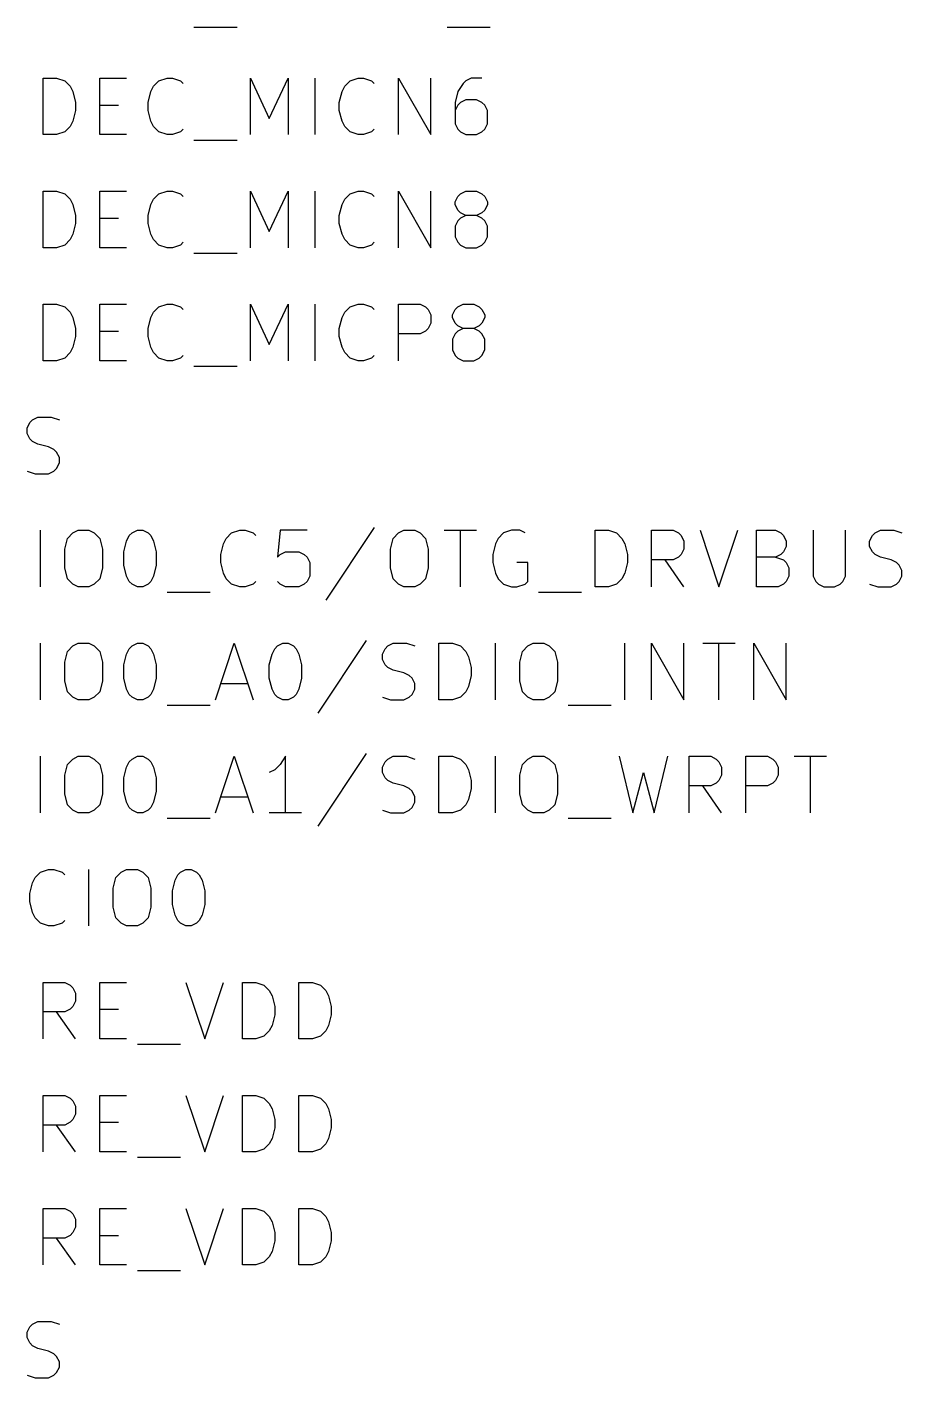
# Model space of a CAD drawing. Header units: millimetres. Extents: x 3 to 201, y -195 to -4.
# Drawn here: x 53.85 to 73.5, y -64.09 to -33.73 of the extents above; entities that cross this region are included whole.
import ezdxf

# ---------------------------------------------------------------- set-up
doc = ezdxf.new("R2010")
doc.units = ezdxf.units.MM
doc.layers.add('GREENSIXTYFIVE', color=129, linetype='CONTINUOUS')

msp = doc.modelspace()

# ---------------------------------------------------------------- linework, layer by layer
at = {"layer": 'GREENSIXTYFIVE', "linetype": 'CONTINUOUS'}
for p, q in [((57.5975, -33.7285), (58.5651, -33.7285)), ((63.2823, -33.7285), (64.2499, -33.7285)), ((54.2108, -36.1475), (54.2108, -34.8775)), ((54.2108, -34.8775), (54.5132, -34.8775)), ((54.5132, -34.8775), (54.6946, -34.938)), ((55.4808, -36.1475), (55.4808, -34.8775)), ((55.4808, -34.8775), (56.0856, -34.8775)), ((56.8113, -34.938), (56.9927, -34.8775)), ((56.9927, -34.8775), (57.1136, -34.8775)), ((57.1136, -34.8775), (57.2951, -34.938)), ((58.8674, -36.1475), (58.8674, -34.8775)), ((58.8674, -34.8775), (59.2908, -35.7847)), ((59.2908, -35.7847), (59.7141, -34.8775)), ((59.7141, -34.8775), (59.7141, -36.1475)), ((60.3188, -36.1475), (60.3188, -34.8775)), ((61.1051, -34.938), (61.2865, -34.8775)), ((61.2865, -34.8775), (61.4074, -34.8775)), ((61.4074, -34.8775), (61.5889, -34.938)), ((62.1936, -36.1475), (62.1936, -34.8775)), ((62.1936, -34.8775), (62.9193, -36.1475)), ((62.9193, -36.1475), (62.9193, -34.8775)), ((63.8265, -34.8775), (63.7056, -34.938)), ((64.0684, -34.8775), (63.8265, -34.8775)), ((54.6946, -34.938), (54.8156, -35.059)), ((54.8156, -35.059), (54.8761, -35.1799)), ((54.8761, -35.1799), (54.9365, -35.4218)), ((56.5694, -35.4218), (56.6298, -35.1799)), ((56.6298, -35.1799), (56.6903, -35.059)), ((56.6903, -35.059), (56.8113, -34.938)), ((57.2951, -34.938), (57.3555, -34.9985)), ((60.8632, -35.4218), (60.9236, -35.1799)), ((60.9236, -35.1799), (60.9841, -35.059)), ((60.9841, -35.059), (61.1051, -34.938)), ((61.5889, -34.938), (61.6493, -34.9985)), ((63.5241, -35.1799), (63.4637, -35.4218)), ((63.6451, -34.9985), (63.5241, -35.1799)), ((63.7056, -34.938), (63.6451, -34.9985)), ((54.9365, -35.4218), (54.9365, -35.6032)), ((55.4808, -35.4823), (55.9042, -35.4823)), ((56.5694, -35.6032), (56.5694, -35.4218)), ((60.8632, -35.6032), (60.8632, -35.4218)), ((63.4637, -35.4218), (63.4637, -35.9056)), ((63.5241, -35.4823), (63.4637, -35.6032)), ((63.5846, -35.4218), (63.5241, -35.4823)), ((63.7056, -35.3613), (63.5846, -35.4218)), ((63.9475, -35.3613), (63.7056, -35.3613)), ((64.0684, -35.4218), (63.9475, -35.3613)), ((64.1289, -35.4823), (64.0684, -35.4218)), ((64.1894, -35.6032), (64.1289, -35.4823)), ((54.9365, -35.6032), (54.8761, -35.8451)), ((56.6298, -35.8451), (56.5694, -35.6032)), ((60.9236, -35.8451), (60.8632, -35.6032)), ((64.1894, -35.9056), (64.1894, -35.6032)), ((54.6946, -36.0871), (54.5132, -36.1475)), ((54.8156, -35.9661), (54.6946, -36.0871)), ((54.8761, -35.8451), (54.8156, -35.9661)), ((56.6903, -35.9661), (56.6298, -35.8451)), ((56.8113, -36.0871), (56.6903, -35.9661)), ((56.9927, -36.1475), (56.8113, -36.0871)), ((57.2951, -36.0871), (57.1136, -36.1475)), ((57.3555, -36.0266), (57.2951, -36.0871)), ((60.9841, -35.9661), (60.9236, -35.8451)), ((61.1051, -36.0871), (60.9841, -35.9661)), ((61.2865, -36.1475), (61.1051, -36.0871)), ((61.5889, -36.0871), (61.4074, -36.1475)), ((61.6493, -36.0266), (61.5889, -36.0871)), ((63.4637, -35.9056), (63.5241, -36.0266)), ((63.5241, -36.0266), (63.5846, -36.0871)), ((63.5846, -36.0871), (63.7056, -36.1475)), ((63.9475, -36.1475), (64.0684, -36.0871)), ((64.0684, -36.0871), (64.1289, -36.0266)), ((64.1289, -36.0266), (64.1894, -35.9056)), ((54.5132, -36.1475), (54.2108, -36.1475)), ((56.0856, -36.1475), (55.4808, -36.1475)), ((57.1136, -36.1475), (56.9927, -36.1475)), ((57.5975, -36.2685), (58.5651, -36.2685)), ((61.4074, -36.1475), (61.2865, -36.1475)), ((63.7056, -36.1475), (63.9475, -36.1475)), ((54.2108, -38.6875), (54.2108, -37.4175)), ((54.2108, -37.4175), (54.5132, -37.4175)), ((54.5132, -37.4175), (54.6946, -37.478)), ((54.6946, -37.478), (54.8156, -37.599)), ((54.8156, -37.599), (54.8761, -37.7199)), ((55.4808, -38.6875), (55.4808, -37.4175)), ((55.4808, -37.4175), (56.0856, -37.4175)), ((56.6298, -37.7199), (56.6903, -37.599)), ((56.6903, -37.599), (56.8113, -37.478)), ((56.8113, -37.478), (56.9927, -37.4175)), ((56.9927, -37.4175), (57.1136, -37.4175)), ((57.1136, -37.4175), (57.2951, -37.478)), ((57.2951, -37.478), (57.3555, -37.5385)), ((58.8674, -38.6875), (58.8674, -37.4175)), ((58.8674, -37.4175), (59.2908, -38.3247)), ((59.2908, -38.3247), (59.7141, -37.4175)), ((59.7141, -37.4175), (59.7141, -38.6875)), ((60.3188, -38.6875), (60.3188, -37.4175)), ((60.9236, -37.7199), (60.9841, -37.599)), ((60.9841, -37.599), (61.1051, -37.478)), ((61.1051, -37.478), (61.2865, -37.4175)), ((61.2865, -37.4175), (61.4074, -37.4175)), ((61.4074, -37.4175), (61.5889, -37.478)), ((61.5889, -37.478), (61.6493, -37.5385)), ((62.1936, -38.6875), (62.1936, -37.4175)), ((62.1936, -37.4175), (62.9193, -38.6875)), ((62.9193, -38.6875), (62.9193, -37.4175)), ((63.4637, -37.6594), (63.5241, -37.5385)), ((63.5241, -37.5385), (63.5846, -37.478)), ((63.5846, -37.478), (63.7056, -37.4175)), ((63.7056, -37.4175), (63.9475, -37.4175)), ((63.9475, -37.4175), (64.0684, -37.478)), ((64.0684, -37.478), (64.1289, -37.5385)), ((64.1289, -37.5385), (64.1894, -37.6594)), ((54.8761, -37.7199), (54.9365, -37.9618)), ((56.5694, -37.9618), (56.6298, -37.7199)), ((60.8632, -37.9618), (60.9236, -37.7199)), ((63.4637, -37.7199), (63.4637, -37.6594)), ((63.5241, -37.8409), (63.4637, -37.7199)), ((63.5846, -37.9013), (63.5241, -37.8409)), ((63.7056, -37.9618), (63.5846, -37.9013)), ((64.0684, -37.9013), (63.9475, -37.9618)), ((64.1289, -37.8409), (64.0684, -37.9013)), ((64.1894, -37.7199), (64.1289, -37.8409)), ((64.1894, -37.6594), (64.1894, -37.7199)), ((54.9365, -38.1432), (54.8761, -38.3851)), ((54.9365, -37.9618), (54.9365, -38.1432)), ((55.4808, -38.0223), (55.9042, -38.0223)), ((56.5694, -38.1432), (56.5694, -37.9618)), ((56.6298, -38.3851), (56.5694, -38.1432)), ((60.8632, -38.1432), (60.8632, -37.9618)), ((60.9236, -38.3851), (60.8632, -38.1432)), ((63.5241, -38.0828), (63.4637, -38.2037)), ((63.4637, -38.2037), (63.4637, -38.4456)), ((63.5846, -38.0223), (63.5241, -38.0828)), ((63.7056, -37.9618), (63.5846, -38.0223)), ((63.9475, -37.9618), (63.7056, -37.9618)), ((64.0684, -38.0223), (63.9475, -37.9618)), ((64.1289, -38.0828), (64.0684, -38.0223)), ((64.1894, -38.2037), (64.1289, -38.0828)), ((64.1894, -38.4456), (64.1894, -38.2037)), ((54.8156, -38.5061), (54.6946, -38.6271)), ((54.8761, -38.3851), (54.8156, -38.5061)), ((56.6903, -38.5061), (56.6298, -38.3851)), ((56.8113, -38.6271), (56.6903, -38.5061)), ((60.9841, -38.5061), (60.9236, -38.3851)), ((61.1051, -38.6271), (60.9841, -38.5061)), ((63.4637, -38.4456), (63.5241, -38.5666)), ((64.1289, -38.5666), (64.1894, -38.4456)), ((54.5132, -38.6875), (54.2108, -38.6875)), ((54.6946, -38.6271), (54.5132, -38.6875)), ((56.0856, -38.6875), (55.4808, -38.6875)), ((56.9927, -38.6875), (56.8113, -38.6271)), ((57.1136, -38.6875), (56.9927, -38.6875)), ((57.2951, -38.6271), (57.1136, -38.6875)), ((57.3555, -38.5666), (57.2951, -38.6271)), ((57.5975, -38.8085), (58.5651, -38.8085)), ((61.2865, -38.6875), (61.1051, -38.6271)), ((61.4074, -38.6875), (61.2865, -38.6875)), ((61.5889, -38.6271), (61.4074, -38.6875)), ((61.6493, -38.5666), (61.5889, -38.6271)), ((63.5241, -38.5666), (63.5846, -38.6271)), ((63.5846, -38.6271), (63.7056, -38.6875)), ((63.7056, -38.6875), (63.9475, -38.6875)), ((63.9475, -38.6875), (64.0684, -38.6271)), ((64.0684, -38.6271), (64.1289, -38.5666)), ((54.2108, -41.2275), (54.2108, -39.9575)), ((54.2108, -39.9575), (54.5132, -39.9575)), ((54.5132, -39.9575), (54.6946, -40.018)), ((54.6946, -40.018), (54.8156, -40.139)), ((55.4808, -41.2275), (55.4808, -39.9575)), ((55.4808, -39.9575), (56.0856, -39.9575)), ((56.6903, -40.139), (56.8113, -40.018)), ((56.8113, -40.018), (56.9927, -39.9575)), ((56.9927, -39.9575), (57.1136, -39.9575)), ((57.1136, -39.9575), (57.2951, -40.018)), ((57.2951, -40.018), (57.3555, -40.0785)), ((58.8674, -41.2275), (58.8674, -39.9575)), ((58.8674, -39.9575), (59.2908, -40.8647)), ((59.2908, -40.8647), (59.7141, -39.9575)), ((59.7141, -39.9575), (59.7141, -41.2275)), ((60.3188, -41.2275), (60.3188, -39.9575)), ((60.9841, -40.139), (61.1051, -40.018)), ((61.1051, -40.018), (61.2865, -39.9575)), ((61.2865, -39.9575), (61.4074, -39.9575)), ((61.4074, -39.9575), (61.5889, -40.018)), ((61.5889, -40.018), (61.6493, -40.0785)), ((62.1936, -41.2275), (62.1936, -39.9575)), ((62.1936, -39.9575), (62.6774, -39.9575)), ((62.6774, -39.9575), (62.7984, -40.018)), ((62.7984, -40.018), (62.8589, -40.0785)), ((63.4636, -40.0785), (63.5241, -40.018)), ((63.5241, -40.018), (63.6451, -39.9575)), ((63.6451, -39.9575), (63.887, -39.9575)), ((63.887, -39.9575), (64.0079, -40.018)), ((64.0079, -40.018), (64.0684, -40.0785)), ((54.8156, -40.139), (54.8761, -40.2599)), ((54.8761, -40.2599), (54.9365, -40.5018)), ((56.5694, -40.5018), (56.6298, -40.2599)), ((56.6298, -40.2599), (56.6903, -40.139)), ((60.8632, -40.5018), (60.9236, -40.2599)), ((60.9236, -40.2599), (60.9841, -40.139)), ((62.8589, -40.0785), (62.9193, -40.1994)), ((62.9193, -40.1994), (62.9193, -40.3809)), ((63.4032, -40.1994), (63.4636, -40.0785)), ((63.4032, -40.2599), (63.4032, -40.1994)), ((63.4636, -40.3809), (63.4032, -40.2599)), ((64.0684, -40.0785), (64.1289, -40.1994)), ((64.1289, -40.2599), (64.0684, -40.3809)), ((64.1289, -40.1994), (64.1289, -40.2599)), ((54.9365, -40.5018), (54.9365, -40.6832)), ((55.4808, -40.5623), (55.9042, -40.5623)), ((56.5694, -40.6832), (56.5694, -40.5018)), ((60.8632, -40.6832), (60.8632, -40.5018)), ((62.6774, -40.6228), (62.1936, -40.6228)), ((62.7984, -40.5623), (62.6774, -40.6228)), ((62.8589, -40.5018), (62.7984, -40.5623)), ((62.9193, -40.3809), (62.8589, -40.5018)), ((63.4636, -40.6228), (63.4032, -40.7437)), ((63.5241, -40.4413), (63.4636, -40.3809)), ((63.5241, -40.5623), (63.4636, -40.6228)), ((63.6451, -40.5018), (63.5241, -40.4413)), ((63.6451, -40.5018), (63.5241, -40.5623)), ((63.887, -40.5018), (63.6451, -40.5018)), ((64.0079, -40.4413), (63.887, -40.5018)), ((64.0079, -40.5623), (63.887, -40.5018)), ((64.0684, -40.3809), (64.0079, -40.4413)), ((64.0684, -40.6228), (64.0079, -40.5623)), ((64.1289, -40.7437), (64.0684, -40.6228)), ((54.8761, -40.9251), (54.8156, -41.0461)), ((54.9365, -40.6832), (54.8761, -40.9251)), ((56.6298, -40.9251), (56.5694, -40.6832)), ((56.6903, -41.0461), (56.6298, -40.9251)), ((60.9236, -40.9251), (60.8632, -40.6832)), ((60.9841, -41.0461), (60.9236, -40.9251)), ((63.4032, -40.7437), (63.4032, -40.9856)), ((64.1289, -40.9856), (64.1289, -40.7437)), ((54.5132, -41.2275), (54.2108, -41.2275)), ((54.6946, -41.1671), (54.5132, -41.2275)), ((54.8156, -41.0461), (54.6946, -41.1671)), ((56.0856, -41.2275), (55.4808, -41.2275)), ((56.8113, -41.1671), (56.6903, -41.0461)), ((56.9927, -41.2275), (56.8113, -41.1671)), ((57.1136, -41.2275), (56.9927, -41.2275)), ((57.2951, -41.1671), (57.1136, -41.2275)), ((57.3555, -41.1066), (57.2951, -41.1671)), ((61.1051, -41.1671), (60.9841, -41.0461)), ((61.2865, -41.2275), (61.1051, -41.1671)), ((61.4074, -41.2275), (61.2865, -41.2275)), ((61.5889, -41.1671), (61.4074, -41.2275)), ((61.6493, -41.1066), (61.5889, -41.1671)), ((63.4032, -40.9856), (63.4636, -41.1066)), ((63.4636, -41.1066), (63.5241, -41.1671)), ((63.5241, -41.1671), (63.6451, -41.2275)), ((63.6451, -41.2275), (63.887, -41.2275)), ((63.887, -41.2275), (64.0079, -41.1671)), ((64.0079, -41.1671), (64.0684, -41.1066)), ((64.0684, -41.1066), (64.1289, -40.9856)), ((57.5975, -41.3485), (58.5651, -41.3485)), ((53.9689, -42.558), (54.0899, -42.4975)), ((54.0899, -42.4975), (54.3922, -42.4975)), ((54.3922, -42.4975), (54.5737, -42.558)), ((53.848, -42.7394), (53.9084, -42.6185)), ((53.848, -42.8604), (53.848, -42.7394)), ((53.9084, -42.6185), (53.9689, -42.558)), ((53.9084, -42.9813), (53.848, -42.8604)), ((53.9689, -43.0418), (53.9084, -42.9813)), ((54.0899, -43.1023), (53.9689, -43.0418)), ((54.3318, -43.1628), (54.0899, -43.1023)), ((54.4527, -43.2232), (54.3318, -43.1628)), ((54.5132, -43.2837), (54.4527, -43.2232)), ((54.5737, -43.4047), (54.5132, -43.2837)), ((54.5737, -43.5256), (54.5737, -43.4047)), ((53.848, -43.7071), (54.0294, -43.7675)), ((54.3318, -43.7675), (54.4527, -43.7071)), ((54.4527, -43.7071), (54.5132, -43.6466)), ((54.5132, -43.6466), (54.5737, -43.5256)), ((54.0294, -43.7675), (54.3318, -43.7675)), ((54.1503, -46.3075), (54.1503, -45.0375)), ((54.6947, -45.4609), (54.7551, -45.219)), ((54.7551, -45.219), (54.8761, -45.098)), ((54.8761, -45.098), (54.997, -45.0375)), ((54.997, -45.0375), (55.2389, -45.0375)), ((55.2389, -45.0375), (55.3599, -45.098)), ((55.3599, -45.098), (55.4808, -45.219)), ((55.4808, -45.219), (55.5413, -45.4609)), ((56.0856, -45.2794), (56.1461, -45.1585)), ((56.1461, -45.1585), (56.2066, -45.098)), ((56.2066, -45.098), (56.3275, -45.0375)), ((56.3275, -45.0375), (56.4485, -45.0375)), ((56.4485, -45.0375), (56.5694, -45.098)), ((56.5694, -45.098), (56.6299, -45.1585)), ((56.6299, -45.1585), (56.6904, -45.2794)), ((58.2627, -45.3399), (58.3232, -45.219)), ((58.3232, -45.219), (58.4442, -45.098)), ((58.4442, -45.098), (58.6256, -45.0375)), ((58.6256, -45.0375), (58.7465, -45.0375)), ((58.7465, -45.0375), (58.928, -45.098)), ((58.928, -45.098), (58.9884, -45.1585)), ((59.5327, -45.0375), (59.4723, -45.6423)), ((60.1375, -45.0375), (59.5327, -45.0375)), ((61.6494, -44.9771), (60.5608, -46.6099)), ((62.0123, -45.4609), (62.0727, -45.219)), ((62.0727, -45.219), (62.1937, -45.098)), ((62.1937, -45.098), (62.3146, -45.0375)), ((62.3146, -45.0375), (62.5565, -45.0375)), ((62.5565, -45.0375), (62.6775, -45.098)), ((62.6775, -45.098), (62.7984, -45.219)), ((62.7984, -45.219), (62.8589, -45.4609)), ((63.2218, -45.0375), (63.9475, -45.0375)), ((63.5847, -46.3075), (63.5847, -45.0375)), ((64.4313, -45.219), (64.3708, -45.3399)), ((64.5523, -45.098), (64.4313, -45.219)), ((64.7337, -45.0375), (64.5523, -45.098)), ((64.9151, -45.0375), (64.7337, -45.0375)), ((65.0361, -45.098), (64.9151, -45.0375)), ((66.6084, -46.3075), (66.6084, -45.0375)), ((66.6084, -45.0375), (66.9108, -45.0375)), ((66.9108, -45.0375), (67.0922, -45.098)), ((67.0922, -45.098), (67.2132, -45.219)), ((67.2132, -45.219), (67.2737, -45.3399)), ((67.8784, -46.3075), (67.8784, -45.0375)), ((67.8784, -45.0375), (68.3622, -45.0375)), ((68.3622, -45.0375), (68.4832, -45.098)), ((68.4832, -45.098), (68.5437, -45.1585)), ((68.5437, -45.1585), (68.6041, -45.2794)), ((68.967, -45.0375), (69.3903, -46.3075)), ((69.3903, -46.3075), (69.8137, -45.0375)), ((70.237, -46.3075), (70.237, -45.0375)), ((70.237, -45.0375), (70.6604, -45.0375)), ((70.6604, -45.0375), (70.7813, -45.098)), ((70.7813, -45.098), (70.8418, -45.1585)), ((70.8418, -45.1585), (70.9023, -45.2794)), ((71.507, -45.0375), (71.507, -46.0656)), ((72.2327, -46.0656), (72.2327, -45.0375)), ((72.7771, -45.2794), (72.8375, -45.1585)), ((72.8375, -45.1585), (72.898, -45.098)), ((72.898, -45.098), (73.019, -45.0375)), ((73.019, -45.0375), (73.3213, -45.0375)), ((73.3213, -45.0375), (73.5028, -45.098)), ((54.6947, -45.8842), (54.6947, -45.4609)), ((55.5413, -45.4609), (55.5413, -45.8842)), ((56.0252, -45.5213), (56.0856, -45.2794)), ((56.0252, -45.8237), (56.0252, -45.5213)), ((56.6904, -45.2794), (56.7509, -45.5213)), ((56.7509, -45.5213), (56.7509, -45.8237)), ((58.2023, -45.5818), (58.2627, -45.3399)), ((59.5327, -45.5818), (59.6537, -45.5213)), ((59.6537, -45.5213), (59.9561, -45.5213)), ((59.9561, -45.5213), (60.077, -45.5818)), ((62.0123, -45.8842), (62.0123, -45.4609)), ((62.8589, -45.4609), (62.8589, -45.8842)), ((64.3708, -45.3399), (64.3104, -45.5818)), ((67.2737, -45.3399), (67.3341, -45.5818)), ((68.6041, -45.4609), (68.5437, -45.5818)), ((68.6041, -45.2794), (68.6041, -45.4609)), ((70.8418, -45.5213), (70.7813, -45.5818)), ((70.9023, -45.4004), (70.8418, -45.5213)), ((70.9023, -45.2794), (70.9023, -45.4004)), ((72.7771, -45.4004), (72.7771, -45.2794)), ((72.8375, -45.5213), (72.7771, -45.4004)), ((72.898, -45.5818), (72.8375, -45.5213)), ((56.0856, -46.0656), (56.0252, -45.8237)), ((56.7509, -45.8237), (56.6904, -46.0656)), ((58.2023, -45.7632), (58.2023, -45.5818)), ((58.2627, -46.0051), (58.2023, -45.7632)), ((59.4723, -45.6423), (59.5327, -45.5818)), ((60.077, -45.5818), (60.1375, -45.6423)), ((60.1375, -45.6423), (60.198, -45.7632)), ((60.198, -45.7632), (60.198, -46.0656)), ((64.3104, -45.5818), (64.3104, -45.7632)), ((64.3104, -45.7632), (64.3708, -46.0051)), ((65.0965, -45.7632), (64.8546, -45.7632)), ((65.0965, -46.1866), (65.0965, -45.7632)), ((67.3341, -45.7632), (67.2737, -46.0051)), ((67.3341, -45.5818), (67.3341, -45.7632)), ((68.3622, -45.7028), (67.8784, -45.7028)), ((68.6041, -46.3075), (68.1808, -45.7028)), ((68.4832, -45.6423), (68.3622, -45.7028)), ((68.5437, -45.5818), (68.4832, -45.6423)), ((70.6604, -45.6423), (70.237, -45.6423)), ((70.7813, -45.5818), (70.6604, -45.6423)), ((70.6604, -45.6423), (70.8418, -45.7028)), ((70.8418, -45.7028), (70.9023, -45.7632)), ((70.9023, -45.7632), (70.9627, -45.8842)), ((73.019, -45.6423), (72.898, -45.5818)), ((73.2609, -45.7028), (73.019, -45.6423)), ((73.3818, -45.7632), (73.2609, -45.7028)), ((73.4423, -45.8237), (73.3818, -45.7632)), ((73.5028, -45.9447), (73.4423, -45.8237)), ((54.7551, -46.1261), (54.6947, -45.8842)), ((54.8761, -46.2471), (54.7551, -46.1261)), ((55.4808, -46.1261), (55.3599, -46.2471)), ((55.5413, -45.8842), (55.4808, -46.1261)), ((56.1461, -46.1866), (56.0856, -46.0656)), ((56.6904, -46.0656), (56.6299, -46.1866)), ((58.3232, -46.1261), (58.2627, -46.0051)), ((58.4442, -46.2471), (58.3232, -46.1261)), ((60.198, -46.0656), (60.1375, -46.1866)), ((62.0727, -46.1261), (62.0123, -45.8842)), ((62.1937, -46.2471), (62.0727, -46.1261)), ((62.7984, -46.1261), (62.6775, -46.2471)), ((62.8589, -45.8842), (62.7984, -46.1261)), ((64.3708, -46.0051), (64.4313, -46.1261)), ((64.4313, -46.1261), (64.5523, -46.2471)), ((67.2132, -46.1261), (67.0922, -46.2471)), ((67.2737, -46.0051), (67.2132, -46.1261)), ((70.9627, -46.0656), (70.9023, -46.1866)), ((70.9627, -45.8842), (70.9627, -46.0656)), ((71.507, -46.0656), (71.5675, -46.1866)), ((72.1723, -46.1866), (72.2327, -46.0656)), ((73.4423, -46.1866), (73.5028, -46.0656)), ((73.5028, -46.0656), (73.5028, -45.9447)), ((54.997, -46.3075), (54.8761, -46.2471)), ((55.2389, -46.3075), (54.997, -46.3075)), ((55.3599, -46.2471), (55.2389, -46.3075)), ((56.2066, -46.2471), (56.1461, -46.1866)), ((56.3275, -46.3075), (56.2066, -46.2471)), ((56.4485, -46.3075), (56.3275, -46.3075)), ((56.5694, -46.2471), (56.4485, -46.3075)), ((56.6299, -46.1866), (56.5694, -46.2471)), ((56.9928, -46.4285), (57.9604, -46.4285)), ((58.6256, -46.3075), (58.4442, -46.2471)), ((58.7465, -46.3075), (58.6256, -46.3075)), ((58.928, -46.2471), (58.7465, -46.3075)), ((58.9884, -46.1866), (58.928, -46.2471)), ((59.5327, -46.2471), (59.4723, -46.1866)), ((59.6537, -46.3075), (59.5327, -46.2471)), ((59.9561, -46.3075), (59.6537, -46.3075)), ((60.077, -46.2471), (59.9561, -46.3075)), ((60.1375, -46.1866), (60.077, -46.2471)), ((62.3146, -46.3075), (62.1937, -46.2471)), ((62.5565, -46.3075), (62.3146, -46.3075)), ((62.6775, -46.2471), (62.5565, -46.3075)), ((64.5523, -46.2471), (64.7337, -46.3075)), ((64.7337, -46.3075), (64.8546, -46.3075)), ((64.8546, -46.3075), (65.0361, -46.2471)), ((65.0361, -46.2471), (65.0965, -46.1866)), ((65.3385, -46.4285), (66.3061, -46.4285)), ((66.9108, -46.3075), (66.6084, -46.3075)), ((67.0922, -46.2471), (66.9108, -46.3075)), ((70.7208, -46.3075), (70.237, -46.3075)), ((70.8418, -46.2471), (70.7208, -46.3075)), ((70.9023, -46.1866), (70.8418, -46.2471)), ((71.5675, -46.1866), (71.628, -46.2471)), ((71.628, -46.2471), (71.7489, -46.3075)), ((71.7489, -46.3075), (71.9908, -46.3075)), ((71.9908, -46.3075), (72.1118, -46.2471)), ((72.1118, -46.2471), (72.1723, -46.1866)), ((72.7771, -46.2471), (72.9585, -46.3075)), ((72.9585, -46.3075), (73.2609, -46.3075)), ((73.2609, -46.3075), (73.3818, -46.2471)), ((73.3818, -46.2471), (73.4423, -46.1866)), ((54.1503, -48.8475), (54.1503, -47.5775)), ((54.7551, -47.759), (54.8761, -47.638)), ((54.8761, -47.638), (54.997, -47.5775)), ((54.997, -47.5775), (55.2389, -47.5775)), ((55.2389, -47.5775), (55.3599, -47.638)), ((55.3599, -47.638), (55.4808, -47.759)), ((56.1461, -47.6985), (56.2066, -47.638)), ((56.2066, -47.638), (56.3275, -47.5775)), ((56.3275, -47.5775), (56.4485, -47.5775)), ((56.4485, -47.5775), (56.5694, -47.638)), ((56.5694, -47.638), (56.6299, -47.6985)), ((58.0813, -48.8475), (58.5046, -47.5775)), ((58.5046, -47.5775), (58.928, -48.8475)), ((59.4118, -47.6985), (59.4723, -47.638)), ((59.4723, -47.638), (59.5932, -47.5775)), ((59.5932, -47.5775), (59.7142, -47.5775)), ((59.7142, -47.5775), (59.8351, -47.638)), ((59.8351, -47.638), (59.8956, -47.6985)), ((61.468, -47.5171), (60.3794, -49.1499)), ((61.8913, -47.6985), (61.9518, -47.638)), ((61.9518, -47.638), (62.0728, -47.5775)), ((62.0728, -47.5775), (62.3751, -47.5775)), ((62.3751, -47.5775), (62.5566, -47.638)), ((63.1008, -48.8475), (63.1008, -47.5775)), ((63.1008, -47.5775), (63.4032, -47.5775)), ((63.4032, -47.5775), (63.5846, -47.638)), ((63.5846, -47.638), (63.7056, -47.759)), ((64.3708, -48.8475), (64.3708, -47.5775)), ((64.9756, -47.759), (65.0966, -47.638)), ((65.0966, -47.638), (65.2175, -47.5775)), ((65.2175, -47.5775), (65.4594, -47.5775)), ((65.4594, -47.5775), (65.5804, -47.638)), ((65.5804, -47.638), (65.7013, -47.759)), ((67.2737, -48.8475), (67.2737, -47.5775)), ((67.8785, -48.8475), (67.8785, -47.5775)), ((67.8785, -47.5775), (68.6042, -48.8475)), ((68.6042, -48.8475), (68.6042, -47.5775)), ((69.0276, -47.5775), (69.7533, -47.5775)), ((69.3905, -48.8475), (69.3905, -47.5775)), ((70.1766, -48.8475), (70.1766, -47.5775)), ((70.1766, -47.5775), (70.9023, -48.8475)), ((70.9023, -48.8475), (70.9023, -47.5775)), ((54.6947, -48.0009), (54.7551, -47.759)), ((55.4808, -47.759), (55.5413, -48.0009)), ((56.0252, -48.0613), (56.0856, -47.8194)), ((56.0856, -47.8194), (56.1461, -47.6985)), ((56.6299, -47.6985), (56.6904, -47.8194)), ((56.6904, -47.8194), (56.7509, -48.0613)), ((59.2909, -48.0613), (59.3513, -47.8194)), ((59.3513, -47.8194), (59.4118, -47.6985)), ((59.8956, -47.6985), (59.9561, -47.8194)), ((59.9561, -47.8194), (60.0166, -48.0613)), ((61.8309, -47.8194), (61.8913, -47.6985)), ((61.8309, -47.9404), (61.8309, -47.8194)), ((61.8913, -48.0613), (61.8309, -47.9404)), ((63.7056, -47.759), (63.7661, -47.8799)), ((63.7661, -47.8799), (63.8265, -48.1218)), ((64.9152, -48.0009), (64.9756, -47.759)), ((65.7013, -47.759), (65.7618, -48.0009)), ((54.6947, -48.4242), (54.6947, -48.0009)), ((55.5413, -48.0009), (55.5413, -48.4242)), ((56.0252, -48.3637), (56.0252, -48.0613)), ((56.7509, -48.0613), (56.7509, -48.3637)), ((59.2909, -48.3637), (59.2909, -48.0613)), ((60.0166, -48.0613), (60.0166, -48.3637)), ((61.9518, -48.1218), (61.8913, -48.0613)), ((62.0728, -48.1823), (61.9518, -48.1218)), ((62.3147, -48.2428), (62.0728, -48.1823)), ((62.4356, -48.3032), (62.3147, -48.2428)), ((63.8265, -48.1218), (63.8265, -48.3032)), ((64.9152, -48.4242), (64.9152, -48.0009)), ((65.7618, -48.0009), (65.7618, -48.4242)), ((54.7551, -48.6661), (54.6947, -48.4242)), ((55.5413, -48.4242), (55.4808, -48.6661)), ((56.0856, -48.6056), (56.0252, -48.3637)), ((56.7509, -48.3637), (56.6904, -48.6056)), ((58.2023, -48.4847), (58.807, -48.4847)), ((59.3513, -48.6056), (59.2909, -48.3637)), ((60.0166, -48.3637), (59.9561, -48.6056)), ((62.4961, -48.3637), (62.4356, -48.3032)), ((62.5566, -48.4847), (62.4961, -48.3637)), ((62.5566, -48.6056), (62.5566, -48.4847)), ((63.7661, -48.5451), (63.7056, -48.6661)), ((63.8265, -48.3032), (63.7661, -48.5451)), ((64.9756, -48.6661), (64.9152, -48.4242)), ((65.7618, -48.4242), (65.7013, -48.6661)), ((54.8761, -48.7871), (54.7551, -48.6661)), ((54.997, -48.8475), (54.8761, -48.7871)), ((55.2389, -48.8475), (54.997, -48.8475)), ((55.3599, -48.7871), (55.2389, -48.8475)), ((55.4808, -48.6661), (55.3599, -48.7871)), ((56.1461, -48.7266), (56.0856, -48.6056)), ((56.2066, -48.7871), (56.1461, -48.7266)), ((56.3275, -48.8475), (56.2066, -48.7871)), ((56.4485, -48.8475), (56.3275, -48.8475)), ((56.5694, -48.7871), (56.4485, -48.8475)), ((56.6299, -48.7266), (56.5694, -48.7871)), ((56.6904, -48.6056), (56.6299, -48.7266)), ((59.4118, -48.7266), (59.3513, -48.6056)), ((59.4723, -48.7871), (59.4118, -48.7266)), ((59.5932, -48.8475), (59.4723, -48.7871)), ((59.7142, -48.8475), (59.5932, -48.8475)), ((59.8351, -48.7871), (59.7142, -48.8475)), ((59.8956, -48.7266), (59.8351, -48.7871)), ((59.9561, -48.6056), (59.8956, -48.7266)), ((61.8309, -48.7871), (62.0123, -48.8475)), ((62.0123, -48.8475), (62.3147, -48.8475)), ((62.3147, -48.8475), (62.4356, -48.7871)), ((62.4356, -48.7871), (62.4961, -48.7266)), ((62.4961, -48.7266), (62.5566, -48.6056)), ((63.4032, -48.8475), (63.1008, -48.8475)), ((63.5846, -48.7871), (63.4032, -48.8475)), ((63.7056, -48.6661), (63.5846, -48.7871)), ((65.0966, -48.7871), (64.9756, -48.6661)), ((65.2175, -48.8475), (65.0966, -48.7871)), ((65.4594, -48.8475), (65.2175, -48.8475)), ((65.5804, -48.7871), (65.4594, -48.8475)), ((65.7013, -48.6661), (65.5804, -48.7871)), ((56.9928, -48.9685), (57.9604, -48.9685)), ((66.0038, -48.9685), (66.9714, -48.9685)), ((61.468, -50.0571), (60.3794, -51.6899)), ((54.1503, -51.3875), (54.1503, -50.1175)), ((54.6947, -50.5409), (54.7551, -50.299)), ((54.7551, -50.299), (54.8761, -50.178)), ((54.8761, -50.178), (54.997, -50.1175)), ((54.997, -50.1175), (55.2389, -50.1175)), ((55.2389, -50.1175), (55.3599, -50.178)), ((55.3599, -50.178), (55.4808, -50.299)), ((55.4808, -50.299), (55.5413, -50.5409)), ((56.0252, -50.6013), (56.0856, -50.3594)), ((56.0856, -50.3594), (56.1461, -50.2385)), ((56.1461, -50.2385), (56.2066, -50.178)), ((56.2066, -50.178), (56.3275, -50.1175)), ((56.3275, -50.1175), (56.4485, -50.1175)), ((56.4485, -50.1175), (56.5694, -50.178)), ((56.5694, -50.178), (56.6299, -50.2385)), ((56.6299, -50.2385), (56.6904, -50.3594)), ((56.6904, -50.3594), (56.7509, -50.6013)), ((58.0813, -51.3875), (58.5046, -50.1175)), ((58.5046, -50.1175), (58.928, -51.3875)), ((59.5328, -50.299), (59.4118, -50.4199)), ((59.6537, -50.1175), (59.5328, -50.299)), ((59.6537, -51.3875), (59.6537, -50.1175)), ((61.8309, -50.3594), (61.8913, -50.2385)), ((61.8309, -50.4804), (61.8309, -50.3594)), ((61.8913, -50.2385), (61.9518, -50.178)), ((61.9518, -50.178), (62.0728, -50.1175)), ((62.0728, -50.1175), (62.3751, -50.1175)), ((62.3751, -50.1175), (62.5566, -50.178)), ((63.1008, -51.3875), (63.1008, -50.1175)), ((63.1008, -50.1175), (63.4032, -50.1175)), ((63.4032, -50.1175), (63.5846, -50.178)), ((63.5846, -50.178), (63.7056, -50.299)), ((63.7056, -50.299), (63.7661, -50.4199)), ((64.3708, -51.3875), (64.3708, -50.1175)), ((64.9152, -50.5409), (64.9756, -50.299)), ((64.9756, -50.299), (65.0966, -50.178)), ((65.0966, -50.178), (65.2175, -50.1175)), ((65.2175, -50.1175), (65.4594, -50.1175)), ((65.4594, -50.1175), (65.5804, -50.178)), ((65.5804, -50.178), (65.7013, -50.299)), ((65.7013, -50.299), (65.7618, -50.5409)), ((67.1528, -50.1175), (67.4552, -51.3875)), ((67.939, -51.3875), (68.2414, -50.1175)), ((68.7251, -51.3875), (68.7251, -50.1175)), ((68.7251, -50.1175), (69.2089, -50.1175)), ((69.2089, -50.1175), (69.3299, -50.178)), ((69.3299, -50.178), (69.3904, -50.2385)), ((69.3904, -50.2385), (69.4508, -50.3594)), ((69.4508, -50.3594), (69.4508, -50.5409)), ((69.9951, -51.3875), (69.9951, -50.1175)), ((69.9951, -50.1175), (70.4789, -50.1175)), ((70.4789, -50.1175), (70.5999, -50.178)), ((70.5999, -50.178), (70.6604, -50.2385)), ((70.6604, -50.2385), (70.7208, -50.3594)), ((70.7208, -50.3594), (70.7208, -50.5409)), ((71.0837, -50.1175), (71.8094, -50.1175)), ((71.4466, -51.3875), (71.4466, -50.1175)), ((54.6947, -50.9642), (54.6947, -50.5409)), ((55.5413, -50.5409), (55.5413, -50.9642)), ((56.0252, -50.9037), (56.0252, -50.6013)), ((56.7509, -50.6013), (56.7509, -50.9037)), ((59.4118, -50.4199), (59.2909, -50.4804)), ((61.8913, -50.6013), (61.8309, -50.4804)), ((61.9518, -50.6618), (61.8913, -50.6013)), ((62.0728, -50.7223), (61.9518, -50.6618)), ((63.7661, -50.4199), (63.8265, -50.6618)), ((63.8265, -50.6618), (63.8265, -50.8432)), ((64.9152, -50.9642), (64.9152, -50.5409)), ((65.7618, -50.5409), (65.7618, -50.9642)), ((67.4552, -51.3875), (67.6971, -50.4804)), ((67.6971, -50.4804), (67.939, -51.3875)), ((69.3904, -50.6618), (69.3299, -50.7223)), ((69.4508, -50.5409), (69.3904, -50.6618)), ((70.6604, -50.6618), (70.5999, -50.7223)), ((70.7208, -50.5409), (70.6604, -50.6618)), ((54.7551, -51.2061), (54.6947, -50.9642)), ((55.5413, -50.9642), (55.4808, -51.2061)), ((56.0856, -51.1456), (56.0252, -50.9037)), ((56.7509, -50.9037), (56.6904, -51.1456)), ((62.3147, -50.7828), (62.0728, -50.7223)), ((62.4356, -50.8432), (62.3147, -50.7828)), ((62.4961, -50.9037), (62.4356, -50.8432)), ((62.5566, -51.0247), (62.4961, -50.9037)), ((63.8265, -50.8432), (63.7661, -51.0851)), ((64.9756, -51.2061), (64.9152, -50.9642)), ((65.7618, -50.9642), (65.7013, -51.2061)), ((69.2089, -50.7828), (68.7251, -50.7828)), ((69.4508, -51.3875), (69.0275, -50.7828)), ((69.3299, -50.7223), (69.2089, -50.7828)), ((70.4789, -50.7828), (69.9951, -50.7828)), ((70.5999, -50.7223), (70.4789, -50.7828)), ((54.8761, -51.3271), (54.7551, -51.2061)), ((55.4808, -51.2061), (55.3599, -51.3271)), ((56.1461, -51.2666), (56.0856, -51.1456)), ((56.2066, -51.3271), (56.1461, -51.2666)), ((56.6299, -51.2666), (56.5694, -51.3271)), ((56.6904, -51.1456), (56.6299, -51.2666)), ((58.2023, -51.0247), (58.807, -51.0247)), ((62.4356, -51.3271), (62.4961, -51.2666)), ((62.4961, -51.2666), (62.5566, -51.1456)), ((62.5566, -51.1456), (62.5566, -51.0247)), ((63.7056, -51.2061), (63.5846, -51.3271)), ((63.7661, -51.0851), (63.7056, -51.2061)), ((65.0966, -51.3271), (64.9756, -51.2061)), ((65.7013, -51.2061), (65.5804, -51.3271)), ((54.997, -51.3875), (54.8761, -51.3271)), ((55.2389, -51.3875), (54.997, -51.3875)), ((55.3599, -51.3271), (55.2389, -51.3875)), ((56.3275, -51.3875), (56.2066, -51.3271)), ((56.4485, -51.3875), (56.3275, -51.3875)), ((56.5694, -51.3271), (56.4485, -51.3875)), ((56.9928, -51.5085), (57.9604, -51.5085)), ((60.0166, -51.3875), (59.2909, -51.3875)), ((61.8309, -51.3271), (62.0123, -51.3875)), ((62.0123, -51.3875), (62.3147, -51.3875)), ((62.3147, -51.3875), (62.4356, -51.3271)), ((63.4032, -51.3875), (63.1008, -51.3875)), ((63.5846, -51.3271), (63.4032, -51.3875)), ((65.2175, -51.3875), (65.0966, -51.3271)), ((65.4594, -51.3875), (65.2175, -51.3875)), ((65.5804, -51.3271), (65.4594, -51.3875)), ((66.0038, -51.5085), (66.9714, -51.5085)), ((54.0294, -52.839), (54.1504, -52.718)), ((54.1504, -52.718), (54.3318, -52.6575)), ((54.3318, -52.6575), (54.4527, -52.6575)), ((54.4527, -52.6575), (54.6342, -52.718)), ((54.6342, -52.718), (54.6946, -52.7785)), ((55.2389, -53.9275), (55.2389, -52.6575)), ((55.8437, -52.839), (55.9647, -52.718)), ((55.9647, -52.718), (56.0856, -52.6575)), ((56.0856, -52.6575), (56.3275, -52.6575)), ((56.3275, -52.6575), (56.4485, -52.718)), ((56.4485, -52.718), (56.5694, -52.839)), ((57.1742, -52.8994), (57.2347, -52.7785)), ((57.2347, -52.7785), (57.2952, -52.718)), ((57.2952, -52.718), (57.4161, -52.6575)), ((57.4161, -52.6575), (57.5371, -52.6575)), ((57.5371, -52.6575), (57.658, -52.718)), ((57.658, -52.718), (57.7185, -52.7785)), ((57.7185, -52.7785), (57.779, -52.8994)), ((53.9085, -53.2018), (53.9689, -52.9599)), ((53.9689, -52.9599), (54.0294, -52.839)), ((55.7833, -53.0809), (55.8437, -52.839)), ((55.7833, -53.5042), (55.7833, -53.0809)), ((56.5694, -52.839), (56.6299, -53.0809)), ((56.6299, -53.0809), (56.6299, -53.5042)), ((57.1138, -53.1413), (57.1742, -52.8994)), ((57.779, -52.8994), (57.8395, -53.1413)), ((53.9085, -53.3832), (53.9085, -53.2018)), ((53.9689, -53.6251), (53.9085, -53.3832)), ((57.1138, -53.4437), (57.1138, -53.1413)), ((57.8395, -53.1413), (57.8395, -53.4437)), ((54.0294, -53.7461), (53.9689, -53.6251)), ((55.8437, -53.7461), (55.7833, -53.5042)), ((56.6299, -53.5042), (56.5694, -53.7461)), ((57.1742, -53.6856), (57.1138, -53.4437)), ((57.2347, -53.8066), (57.1742, -53.6856)), ((57.779, -53.6856), (57.7185, -53.8066)), ((57.8395, -53.4437), (57.779, -53.6856)), ((54.1504, -53.8671), (54.0294, -53.7461)), ((54.3318, -53.9275), (54.1504, -53.8671)), ((54.4527, -53.9275), (54.3318, -53.9275)), ((54.6342, -53.8671), (54.4527, -53.9275)), ((54.6946, -53.8066), (54.6342, -53.8671)), ((55.9647, -53.8671), (55.8437, -53.7461)), ((56.0856, -53.9275), (55.9647, -53.8671)), ((56.3275, -53.9275), (56.0856, -53.9275)), ((56.4485, -53.8671), (56.3275, -53.9275)), ((56.5694, -53.7461), (56.4485, -53.8671)), ((57.2952, -53.8671), (57.2347, -53.8066)), ((57.4161, -53.9275), (57.2952, -53.8671)), ((57.5371, -53.9275), (57.4161, -53.9275)), ((57.658, -53.8671), (57.5371, -53.9275)), ((57.7185, -53.8066), (57.658, -53.8671)), ((54.2108, -56.4675), (54.2108, -55.1975)), ((54.2108, -55.1975), (54.6946, -55.1975)), ((54.6946, -55.1975), (54.8156, -55.258)), ((55.4808, -56.4675), (55.4808, -55.1975)), ((55.4808, -55.1975), (56.0856, -55.1975)), ((57.416, -55.1975), (57.8393, -56.4675)), ((57.8393, -56.4675), (58.2627, -55.1975)), ((58.686, -56.4675), (58.686, -55.1975)), ((58.686, -55.1975), (58.9884, -55.1975)), ((58.9884, -55.1975), (59.1698, -55.258)), ((59.956, -56.4675), (59.956, -55.1975)), ((59.956, -55.1975), (60.2584, -55.1975)), ((60.2584, -55.1975), (60.4398, -55.258)), ((54.8156, -55.258), (54.8761, -55.3185)), ((54.8761, -55.3185), (54.9365, -55.4394)), ((54.9365, -55.4394), (54.9365, -55.6209)), ((59.1698, -55.258), (59.2908, -55.379)), ((59.2908, -55.379), (59.3513, -55.4999)), ((59.3513, -55.4999), (59.4117, -55.7418)), ((60.4398, -55.258), (60.5608, -55.379)), ((60.5608, -55.379), (60.6213, -55.4999)), ((60.6213, -55.4999), (60.6817, -55.7418)), ((54.8156, -55.8023), (54.6946, -55.8628)), ((54.8761, -55.7418), (54.8156, -55.8023)), ((54.9365, -55.6209), (54.8761, -55.7418)), ((55.4808, -55.8023), (55.9042, -55.8023)), ((59.4117, -55.7418), (59.4117, -55.9232)), ((60.6817, -55.7418), (60.6817, -55.9232)), ((54.6946, -55.8628), (54.2108, -55.8628)), ((54.9365, -56.4675), (54.5132, -55.8628)), ((59.4117, -55.9232), (59.3513, -56.1651)), ((60.6817, -55.9232), (60.6213, -56.1651)), ((56.0856, -56.4675), (55.4808, -56.4675)), ((58.9884, -56.4675), (58.686, -56.4675)), ((59.1698, -56.4071), (58.9884, -56.4675)), ((59.2908, -56.2861), (59.1698, -56.4071)), ((59.3513, -56.1651), (59.2908, -56.2861)), ((60.2584, -56.4675), (59.956, -56.4675)), ((60.4398, -56.4071), (60.2584, -56.4675)), ((60.5608, -56.2861), (60.4398, -56.4071)), ((60.6213, -56.1651), (60.5608, -56.2861)), ((56.3275, -56.5885), (57.2951, -56.5885)), ((54.2108, -59.0075), (54.2108, -57.7375)), ((54.2108, -57.7375), (54.6946, -57.7375)), ((54.6946, -57.7375), (54.8156, -57.798)), ((54.8156, -57.798), (54.8761, -57.8585)), ((54.8761, -57.8585), (54.9365, -57.9794)), ((54.9365, -57.9794), (54.9365, -58.1609)), ((55.4808, -59.0075), (55.4808, -57.7375)), ((55.4808, -57.7375), (56.0856, -57.7375)), ((57.416, -57.7375), (57.8393, -59.0075)), ((57.8393, -59.0075), (58.2627, -57.7375)), ((58.686, -59.0075), (58.686, -57.7375)), ((58.686, -57.7375), (58.9884, -57.7375)), ((58.9884, -57.7375), (59.1698, -57.798)), ((59.1698, -57.798), (59.2908, -57.919)), ((59.2908, -57.919), (59.3513, -58.0399)), ((59.956, -59.0075), (59.956, -57.7375)), ((59.956, -57.7375), (60.2584, -57.7375)), ((60.2584, -57.7375), (60.4398, -57.798)), ((60.4398, -57.798), (60.5608, -57.919)), ((60.5608, -57.919), (60.6213, -58.0399)), ((54.8761, -58.2818), (54.8156, -58.3423)), ((54.9365, -58.1609), (54.8761, -58.2818)), ((59.3513, -58.0399), (59.4117, -58.2818)), ((59.4117, -58.2818), (59.4117, -58.4632)), ((60.6213, -58.0399), (60.6817, -58.2818)), ((60.6817, -58.2818), (60.6817, -58.4632)), ((54.6946, -58.4028), (54.2108, -58.4028)), ((54.9365, -59.0075), (54.5132, -58.4028)), ((54.8156, -58.3423), (54.6946, -58.4028)), ((55.4808, -58.3423), (55.9042, -58.3423)), ((59.4117, -58.4632), (59.3513, -58.7051)), ((60.6817, -58.4632), (60.6213, -58.7051)), ((59.2908, -58.8261), (59.1698, -58.9471)), ((59.3513, -58.7051), (59.2908, -58.8261)), ((60.5608, -58.8261), (60.4398, -58.9471)), ((60.6213, -58.7051), (60.5608, -58.8261)), ((56.0856, -59.0075), (55.4808, -59.0075)), ((56.3275, -59.1285), (57.2951, -59.1285)), ((58.9884, -59.0075), (58.686, -59.0075)), ((59.1698, -58.9471), (58.9884, -59.0075)), ((60.2584, -59.0075), (59.956, -59.0075)), ((60.4398, -58.9471), (60.2584, -59.0075)), ((54.2108, -61.5475), (54.2108, -60.2775)), ((54.2108, -60.2775), (54.6946, -60.2775)), ((54.6946, -60.2775), (54.8156, -60.338)), ((54.8156, -60.338), (54.8761, -60.3985)), ((54.8761, -60.3985), (54.9365, -60.5194)), ((55.4808, -61.5475), (55.4808, -60.2775)), ((55.4808, -60.2775), (56.0856, -60.2775)), ((57.416, -60.2775), (57.8393, -61.5475)), ((57.8393, -61.5475), (58.2627, -60.2775)), ((58.686, -61.5475), (58.686, -60.2775)), ((58.686, -60.2775), (58.9884, -60.2775)), ((58.9884, -60.2775), (59.1698, -60.338)), ((59.1698, -60.338), (59.2908, -60.459)), ((59.956, -61.5475), (59.956, -60.2775)), ((59.956, -60.2775), (60.2584, -60.2775)), ((60.2584, -60.2775), (60.4398, -60.338)), ((60.4398, -60.338), (60.5608, -60.459)), ((54.9365, -60.7009), (54.8761, -60.8218)), ((54.9365, -60.5194), (54.9365, -60.7009)), ((59.2908, -60.459), (59.3513, -60.5799)), ((59.3513, -60.5799), (59.4117, -60.8218)), ((60.5608, -60.459), (60.6213, -60.5799)), ((60.6213, -60.5799), (60.6817, -60.8218)), ((54.6946, -60.9428), (54.2108, -60.9428)), ((54.9365, -61.5475), (54.5132, -60.9428)), ((54.8156, -60.8823), (54.6946, -60.9428)), ((54.8761, -60.8218), (54.8156, -60.8823)), ((55.4808, -60.8823), (55.9042, -60.8823)), ((59.4117, -61.0032), (59.3513, -61.2451)), ((59.4117, -60.8218), (59.4117, -61.0032)), ((60.6817, -61.0032), (60.6213, -61.2451)), ((60.6817, -60.8218), (60.6817, -61.0032)), ((59.3513, -61.2451), (59.2908, -61.3661)), ((60.6213, -61.2451), (60.5608, -61.3661)), ((56.0856, -61.5475), (55.4808, -61.5475)), ((58.9884, -61.5475), (58.686, -61.5475)), ((59.1698, -61.4871), (58.9884, -61.5475)), ((59.2908, -61.3661), (59.1698, -61.4871)), ((60.2584, -61.5475), (59.956, -61.5475)), ((60.4398, -61.4871), (60.2584, -61.5475)), ((60.5608, -61.3661), (60.4398, -61.4871)), ((56.3275, -61.6685), (57.2951, -61.6685)), ((53.9689, -62.878), (54.0899, -62.8175)), ((54.0899, -62.8175), (54.3922, -62.8175)), ((54.3922, -62.8175), (54.5737, -62.878)), ((53.848, -63.0594), (53.9084, -62.9385)), ((53.848, -63.1804), (53.848, -63.0594)), ((53.9084, -62.9385), (53.9689, -62.878)), ((53.9084, -63.3013), (53.848, -63.1804)), ((53.9689, -63.3618), (53.9084, -63.3013)), ((54.0899, -63.4223), (53.9689, -63.3618)), ((54.3318, -63.4828), (54.0899, -63.4223)), ((54.4527, -63.5432), (54.3318, -63.4828)), ((54.5132, -63.6037), (54.4527, -63.5432)), ((54.5737, -63.7247), (54.5132, -63.6037)), ((54.5737, -63.8456), (54.5737, -63.7247)), ((53.848, -64.0271), (54.0294, -64.0875)), ((54.3318, -64.0875), (54.4527, -64.0271)), ((54.4527, -64.0271), (54.5132, -63.9666)), ((54.5132, -63.9666), (54.5737, -63.8456)), ((54.0294, -64.0875), (54.3318, -64.0875))]:
    msp.add_line(p, q, dxfattribs=at)

doc.saveas('drawing.dxf')
